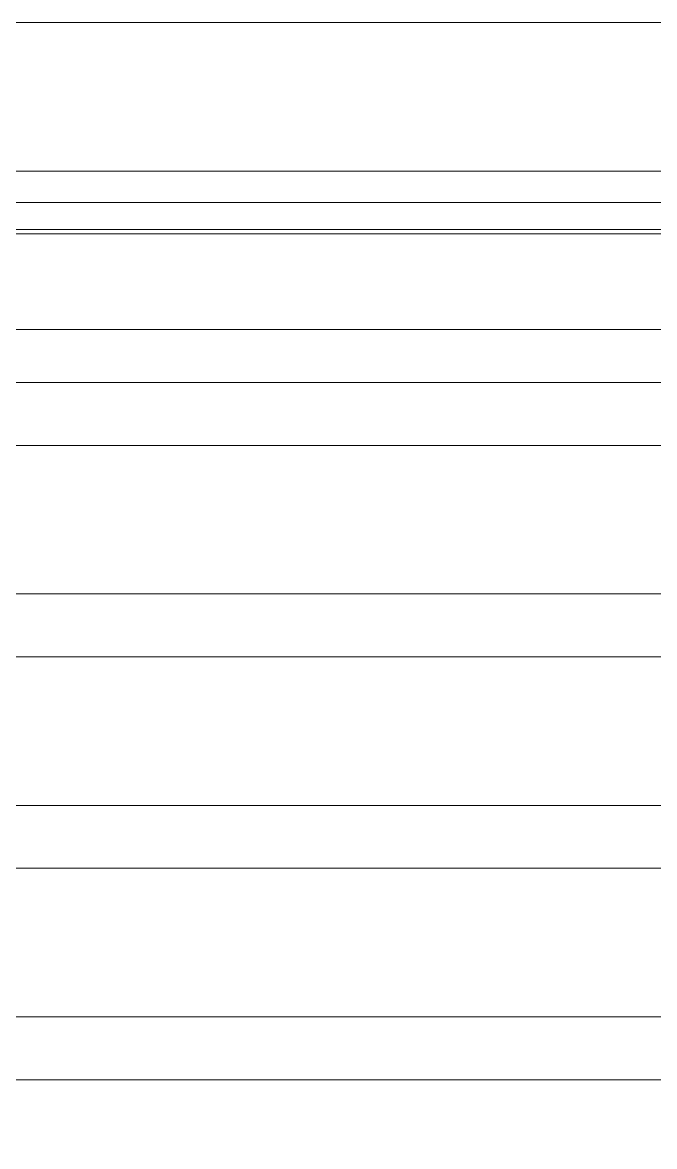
# Model space of a CAD drawing. Header units: millimetres. Extents: x -213 to 4577, y -424 to 2634.
# Drawn here: x 292.8 to 460.2, y 857.1 to 1154.5 of the extents above; entities that cross this region are included whole.
import ezdxf

# ---------------------------------------------------------------- set-up
doc = ezdxf.new("R2010")
doc.units = ezdxf.units.MM
doc.layers.add('ZANO_R', color=7, linetype='Continuous', lineweight=0)

msp = doc.modelspace()

# ---------------------------------------------------------------- linework, layer by layer
at = {"layer": 'ZANO_R'}
for p, q in [((133.92, 1154.52), (1927.92, 1154.52)), ((1927.92, 1115.19), (133.92, 1115.19)), ((1000.92, 1106.89), (215.92, 1106.89)), ((133.92, 1098.57), (1927.92, 1098.57)), ((1000.92, 1099.71), (215.92, 1099.71)), ((1927.92, 1059.24), (133.92, 1059.24)), ((133.92, 1042.62), (1927.92, 1042.62)), ((1927.92, 1003.29), (133.92, 1003.29)), ((133.92, 986.67), (1927.92, 986.67)), ((1927.92, 947.34), (133.92, 947.34)), ((133.92, 930.72), (1927.92, 930.72)), ((1927.92, 891.39), (133.92, 891.39)), ((133.92, 874.77), (1927.92, 874.77))]:
    msp.add_line(p, q, dxfattribs=at)
msp.add_lwpolyline([(18.92, 1073.3), (2042.92, 1073.3), (2042.92, 673.3), (18.92, 673.3)], close=True, dxfattribs=at)

doc.saveas('drawing.dxf')
